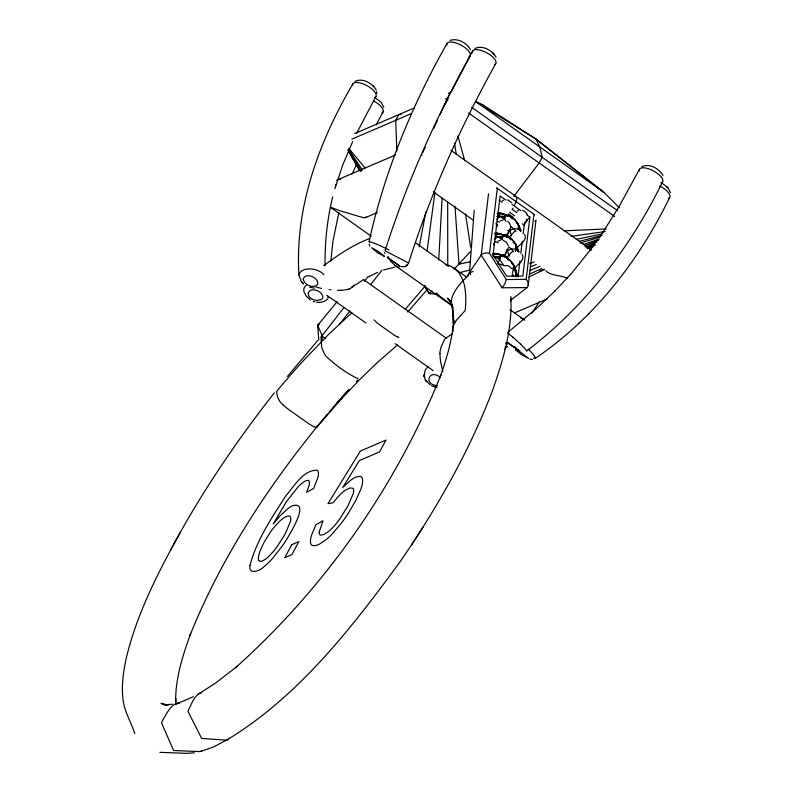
<?xml version="1.0" encoding="UTF-8"?>
<svg xmlns="http://www.w3.org/2000/svg" width="793" height="793" viewBox="0 0 793 793"><rect width="100%" height="100%" fill="white"/><g stroke="black" fill="none" stroke-linecap="round" stroke-linejoin="round"><path stroke-width="1.19" d="M510.811 296.483C512.684 329.065 502.792 361.33 492.076 391.782C468.782 452.278 436.477 509.027 399.712 562.296C350.912 628.859 298.049 697.007 226.501 740.166L201.68 738.452L188.04 711.49A3.251 2.696 60.4 0 1 188.258 710.548A94.734 78.457 60.4 0 1 189.041 708.754C191.975 703.252 194.087 696.274 199.955 693.221A8.673 7.187 60.4 0 1 201.63 692.844M512.367 276.261L512.387 273.922L513.705 275.944M453.031 323.613L452.783 310.846L452.902 312.164L451.564 305.067M515.747 276.777C517.888 263.97 505.419 253.294 493.296 253.463L492.919 253.859L496.448 253.859L494.406 253.304L493.761 253.998M317.507 425.345L316.635 427.229A10.914 2.775 39.6 0 1 316.258 427.298M438.737 259.995L442.088 198.191M447.391 100.542L447.52 98.064L450.563 92.385L448.313 93.356M440.046 353.519L439.986 354.808A20.241 7.058 -82.8 0 0 440.561 360.825M470.764 274.497L469.506 272.376L474.214 210.284M330.81 261.066L333.01 240.894L338.898 212.474M492.84 255.197L499.937 259.866L503.575 265.229L497.905 263.663L500.155 258.052L500.373 256.228L499.025 254.216L493.355 254.137M495.248 234.996L502.346 239.664L502.782 236.036L501.434 234.014L496.814 233.112L494.773 233.449M505.964 221.267L504.754 219.473L505.191 215.835L503.842 213.823L499.223 212.921L497.171 213.258M512.645 272.792L513.834 265.764L510.206 260.401L504.616 256.446L493.137 256.813M495.764 233.945C504.725 232.934 519.762 240.616 515.301 251.47M496.785 216.42L509.433 216.053L515.024 220.008L518.652 225.371L520.763 230.922L518.216 229.008C520.267 219.056 506.281 212.99 498.173 213.753M469.506 272.376L481.202 255.138L488.518 193.799M496.388 187.782A5.838 5.006 6.8 0 1 497.29 188.308L489.529 253.393L506.281 279.542L504.893 283.725L502.187 287.78L527.018 287.581L510.811 300.21M518.027 276.876L519.93 260.907M520.813 253.532L522.27 241.241M523.152 233.866L524.47 222.813L529.883 217.074L526.899 214.962M529.883 217.074L522.845 276.053L506.677 276.202L493.068 254.959L500.096 195.98L506.053 200.193M497.29 188.308L533.937 214.269L526.185 279.354L506.281 279.542M528.217 285.153L535.999 219.948M427.08 251.084L434.931 192.322M447.193 100.513L447.52 98.064L445.269 99.036M384.546 256.397L377.845 251.113L371.61 247.713L377.042 252.422L384.526 256.426M419.19 246.821L425.871 211.751M447.064 100.483L447.52 98.064L447.688 100.523M366.158 216.886L365.018 217.768L362.441 217.431M332.683 196.932C327.103 219.433 324.783 242.668 325.071 265.824M369.082 241.607C384.456 171.932 411.914 105.499 446.984 43.506M446.598 101.663L447.52 98.064L447.52 100.533M334.854 188.754L342.913 164.538L352.657 141.66M335.826 185.225L336.143 184.125M387.698 242.608L384.982 250.757L408.623 262.989C430.549 193.68 460.396 127.118 495.724 63.638M445.557 103.923L447.52 98.064L443.545 107.105M441.542 346.105L444.427 339.582M388.084 241.478C409.763 175.312 438.955 111.872 472.668 51.02M421.935 155.111L422.124 154.566M504.061 256.01L507.242 257.239L503.228 254.454L502.851 254.86L504.061 256.01L504.715 255.316L508.769 247.01L511.564 248.992L513.507 251.837M352.171 174.133L356.384 164.409M422.877 152.623L423.125 152.048M433.652 128.565L437.528 119.941M423.512 151.166L423.789 150.561M545.743 270.621C549.985 275.944 561.731 275.022 567.768 278.571M514.528 204.971C515.708 202.334 519.118 195.94 514.231 196.267M439.986 114.588L445.2 103.724M424.314 149.481L424.642 148.836M356.622 133.293L375.892 96.488M451.098 91.948L470.16 55.916M512.893 208.222L512.288 209.352M425.147 147.855L425.454 147.29M352.835 83.86C319.064 141.65 294.649 207.241 298.971 275.171M376.189 124.769L383.059 111.952M639.475 169.305L619.373 206.041L600.648 235.888M662.651 181.726C630.554 247.307 585.165 306.514 526.81 350.853M669.698 197.398C638.801 261.026 594.126 318.439 535.245 358.406M506.469 235.818L509.651 237.048L505.637 234.262L505.26 234.669L506.469 235.818L507.123 235.124L511.178 226.818L513.973 228.8L515.906 231.635M507.123 235.124L509.73 230.367L513.973 228.8L518.216 229.008M504.715 255.316L507.322 250.558L511.564 248.992L515.807 249.21L518.9 251.906L515.926 244.274L513.012 242.41M170.505 550.154L180.061 532.747C207.627 483.671 239.565 437.131 274.309 392.872M180.061 532.747C158.025 572.625 136.802 613.772 126.216 658.378C123.321 671.998 121.23 686.044 123.084 699.961C124.551 711.896 131.162 722.373 134.83 733.664M539.23 301.895L531.915 313.176M423.303 526.76L411.666 544.741M593.957 245.374L571.753 273.119L554.466 291.507L554.852 291.14L536.207 308.735L507.916 332.267M513.904 196.218L539.151 162.971L542.204 157.292L539.775 146.953L536.009 139.102L483.294 105.132L475.552 101.464L603.988 192.431L619.343 207.736M408.068 264.079L404.846 266.706L400.752 266.587M344.003 307.515L322.136 335.667L322.176 339.384M364.374 281.317L368.14 276.46M339.404 324.387L350.06 310.816M370.599 284.647L382.018 270.106M318.806 340.028L317.666 325.358L337.194 301.568M287.433 376.457L317.696 340.514M504.883 349.118L507.163 346.353M328.124 298.416C325.398 301.796 320.689 302.916 316.536 302.232M317.19 426.773L341.862 398.364L341.347 398.909L359.635 379.659L377.557 362.312L397.689 344.846M405.332 309.24L425.444 285.787M327.489 413.916C271.791 480.905 222.456 554.436 189.914 635.57L190.716 633.498C182.816 655.187 175.54 677.757 175.63 701.091L175.63 698.464L176.135 704.035M329.026 412.142L340.514 398.879M407.721 312.016L427.11 289.633M342.061 397.164L349.019 389.472L336.946 402.824L338.195 401.446M470.378 251.579L454.181 269.134M356.424 381.592L358.069 379.837M498.113 213.069L497.726 213.476L502.514 213.783M498.569 213.604L499.223 212.921L501.265 213.466M496.378 224.855L495.992 223.22M495.704 233.271L495.318 233.667L498.856 233.657L496.814 233.112L496.17 233.806M493.97 245.047L493.583 243.421M508.908 237.533L514.607 231.477M518.989 228.533L519.365 228.126L520.307 231.05L520.039 229.455M506.499 257.725L512.209 251.678M516.709 248.407C519.405 244.373 527.781 240.378 524.649 234.401M516.58 248.724L516.957 248.328L518.9 251.906M517.631 249.646L517.908 251.252M513.21 267.776L513.864 267.082L513.517 264.475L511.574 263.226M514.3 268.599C516.996 264.565 525.372 260.57 522.24 254.593M514.171 268.916L513.864 267.082M515.222 269.848L515.5 271.444L514.548 268.52M515.876 271.047L516.649 275.895L516.491 272.108L513.517 264.475M431.947 291.051L429.251 293.598L424.552 286.085M578.484 323.554L578.989 323.078M588.356 314.137L588.892 313.641M351.844 312.749L328.629 334.388L303.907 360.072A276.291 76.306 -54.7 0 0 276.539 391.554L277.491 396.728L279.483 400.911A10.914 2.775 39.6 0 0 279.988 401.615A9.08 2.31 39.6 0 0 282.903 404.727M496.814 219.195L500.284 216.43L504.972 217.659M494.406 239.397L497.885 236.621L507.024 236.245L512.615 240.2L516.243 245.572L518.354 251.123L516.025 247.386M323.851 265.576C338.066 254.959 353.014 244.839 369.697 238.534M227.66 739.889L227.898 739.72A3.251 2.696 60.4 0 0 228.473 739.036A94.734 78.457 60.4 0 0 228.78 738.471M502.445 200.956L503.684 200.104M500.254 220.989L503.099 219.859M517.244 211.116L518.473 210.274M497.845 241.181L500.69 240.061M351.487 287.433L363.055 279.979M179.545 703.163L177.682 703.133A8.673 7.92 75.5 0 0 175.858 703.56C169.405 706.841 166.5 714.136 162.852 720.004A94.734 86.536 75.5 0 0 161.851 721.888A3.251 2.974 75.5 0 0 161.534 722.869L173.608 750.505L199.866 751.605L201.392 751.1A3.251 2.974 75.5 0 0 201.868 750.644M446.746 337.531L452.397 333.774M197.982 694.361L215.577 683.08L237.236 666.289L235.471 667.805C324.813 587.722 396.084 486.456 440.829 375.109L439.937 377.557C446.588 358.882 452.297 339.652 453.834 319.807L453.606 322.751L452.872 306.415M474.838 48.561C482.501 44.686 492.265 50.425 496.101 57.255M641.706 166.748C649.368 162.882 659.132 168.612 662.978 175.441M355.006 81.401C362.669 77.536 372.432 83.275 376.269 90.095M227.006 739.859L213.684 746.897L201.125 751.288M368.547 276.856L377.577 272.376M528.792 277.025L544.315 269.541M587.554 248.705L595.315 244.968M193.462 696.69L175.868 704.184M529.506 274.1L541.887 268.45M586.899 247.902L594.78 244.313M445.656 338.314L445.23 338.581A8.307 2.25 -79.3 0 0 444.952 338.849M354.868 133.482L414.541 107.858M351.824 139.162L411.488 113.538M336.49 180.279L395.38 155.041M365.434 217.669L377.537 212.465M539.349 271.196L544.176 269.124M514.508 312.957L547.507 298.792M529.714 270.631L539.934 266.309M585.363 247.089L596.723 242.281M348.9 288.959L347.602 289.425A20.241 14.869 -14.1 0 1 340.703 290.198M450.057 40.433C457.759 37.747 466.7 42.931 470.477 49.632M530.507 266.765L536.276 264.535M584.689 245.751L598.517 240.388M529.665 263.524L534.313 261.888M583.133 244.67L599.409 238.931M337.679 179.813L340.693 179.049M383.594 269.937L394.706 267.231M580.07 243.104L600.123 237.077M459.742 272.643L469.307 270.135M579.356 241.33L602.085 235.382M469.872 261.859L458.988 264.158L454.994 206.329M576.342 239.367L601.748 234.004M503.961 265.695L508.075 265.685L512.09 268.768M504.992 347.175L507.064 346.819M571.089 236.403L605.208 231.526M532.47 359.437L529.902 359.249M473.153 271.464L471.072 272.177A5.848 5.234 0.1 0 0 470.09 272.99C463.053 281.346 453.556 289.068 451.336 300.19A10.438 9.347 0.1 0 0 451.693 302.777M510.791 239.942L508.918 237.186L506.856 237.365L508.918 237.186L509.82 238.227M172.368 704.224L165.618 704.759L168.483 704.799L162.555 704.105L166.084 705.175L160.989 703.262L163.913 704.769M194.374 752.775L186.851 753.35L159.869 752.339M401.149 114.47L398.77 114.628L395.727 120.308L396.827 151.017M507.5 230.456L509.721 230.357L511.693 235.937M564.041 230.832L606.07 228.969M340.673 290.347L337.441 290.297M495.546 236.621L502.564 237.85M437.429 385.666C422.59 384.694 429.538 367.912 440.472 377.617M314.424 288.107L309.686 287.314M436.487 294.243L429.251 293.598L425.831 287.096M331.008 289.792L330.483 289.732M445.2 264.664C457.71 266.289 464.381 279.334 465.263 290.783A276.291 76.306 -54.7 0 1 465.184 310.549L456.332 320.322L452.922 326.429A10.914 9.427 5.9 0 0 452.714 327.44A9.08 7.841 5.9 0 0 453.249 331.196M329.482 289.623L328.956 289.564M387.321 257.378L399.771 266.002L387.301 257.527M321.998 336.381L321.125 336.569A5.848 1.923 41.1 0 0 320.987 337.025L321.7 347.473L324.724 354.56A10.438 3.44 41.1 0 0 326.379 356.592C335.459 365.048 345.679 372.73 356.85 378.172A10.438 3.44 41.1 0 0 358.089 378.43M321.522 288.474L315.872 286.987M519.762 351.061L507.292 342.437L519.901 351.051M437.012 387.371L431.511 385.666M434.247 386.746L436.229 387.192M515.916 347.423L511.743 346.065M495.476 256.813L500.155 258.052M362.203 217.371L339.037 210.472L330.245 207.072M313.245 301.37L314.861 301.875M497.261 221.346L499.441 222.119M494.852 241.548L498.123 242.698M477.515 103.06L483.294 105.132M506.033 214.943L511.316 216.985L512.228 218.025M502.564 234.728L508.908 237.186M501.216 255.336L506.499 257.378L507.411 258.419M503.198 240.329L506.37 242.351L508.283 245.691M522.597 210.264L525.759 212.286L527.147 214.447M507.639 199.777L511.901 202.83M398.968 337.521L397.144 336.708M589.605 249.646L590.815 250.201M313.503 426.465L313.77 426.594A9.159 2.329 39.6 0 0 316.268 427.318M407.949 262.652L408.623 262.989M507.659 344.152L505.537 343.032M396.48 266.379L395.003 265.447L452.426 306.118M520.595 317.824L524.381 319.976M497.657 214.804L504.754 219.473M475.552 101.464L536.009 139.102L603.988 192.431L536.009 139.102M662.75 183.708L667.914 187.772L670.531 192.659M376.041 98.362L381.215 102.426L383.832 107.313M516.392 222.833L518.325 224.082L520.882 230.624M510.652 238.108L511.822 238.862M452.446 305.553L440.591 296.81A46.856 41.048 66.8 0 1 438.053 294.53L436.606 293.014M310.291 299.952L305.543 295.303M471.716 107.362L617.727 210.779M468.663 113.042L614.674 216.459M450.949 150.353L591.519 249.904M512.01 204.416L520.942 210.74M499.213 200.203L502.009 202.185M512.248 209.431L516.897 212.732M526.205 219.324L527.137 219.978A38.361 10.596 -54.7 0 1 524.203 225.172L522.329 223.854M509.582 212.266L514.548 215.775M508.372 213.961L513.021 217.262M433.246 191.797L473.193 220.087M453.378 267.766L466.661 277.173M415.344 242.628L448.61 266.19M510.097 309.736L524.203 319.738M330.909 207.627L371.233 236.185M363.244 279.384L446.667 338.472M326.716 295.244L365.89 322.989M395.013 343.617L433.176 370.648M430.103 384.833L425.335 379.797L423.977 374.583L424.235 376.962L424.067 375.535M394.973 265.417L390.602 261.145L388.223 257.279M513.408 269.402L516.491 272.108M509.374 334.368L511.138 335.746A12.51 0.843 42.1 0 1 513.041 337.322M513.021 337.312L514.379 338.472M507.728 221.217L509.612 223.21L510.801 226.748M668.003 187.891L666.516 186.414M494.029 54.142L492.542 52.665M374.197 86.982L372.71 85.505M449.334 300.061L447.43 298.148L451.039 301.796L448.065 298.515L450.91 303.273M582.805 175.61L587.137 180.001M301.687 282.04L303.501 283.914L300.547 280.405M374.058 319.876L375.505 321.383A46.856 41.048 66.8 0 0 378.043 323.673L394.22 335.132A46.866 41.048 66.8 0 0 397.144 336.718M496.755 224.449L497.717 225.608M348.652 148.222L365.127 168.086M511.326 216.995L512.575 218.828M506.509 257.388L508.382 260.144M348.751 149.699L362.5 170.138M348.742 149.758L350.109 151.82M481.202 255.138L502.147 287.819M518.434 227.194L520.763 230.922M513.616 267.578L515.946 271.315L517.125 276.271L517.026 275.498M361.271 171.07L348.434 149.946L354.818 160.563M360.597 171.328L348.256 150.006L359.943 170.416M359.695 170.604L348.186 150.105L359.744 170.376M348.177 150.085L359.685 170.545M424.473 285.777L426.971 290.397M452.159 303.997L452.456 304.591M369.845 246.177L369.072 244.204M317.666 325.358L322.136 335.667A5.739 1.893 15.3 0 0 325.616 338.224M388.173 257.15L387.955 256.476M507.322 250.558L509.284 256.139M457.928 135.99L464.767 160.88M442.801 371.511L440.462 361.013M454.528 143.246L456.233 154.229M465.511 214.06L470.626 247.019M511.267 298.455L510.97 300.438A5.848 5.234 0.1 0 1 510.305 301.479M518.325 224.082L518.672 226.689M515.926 244.274L516.263 246.891M376.695 91.72L376.754 93.356M384.694 252.6L384.764 253.562M447.668 201.729L447.758 265.903M424.681 374.425A12.51 9.139 29.3 0 1 424.612 372.898L425.068 370.569A13.303 9.665 30.4 0 1 428.597 366.703M528.207 349.089A13.273 2.121 42.3 0 1 533.58 358.02M659.756 186.058A13.144 5.204 28.2 0 1 668.42 198.419M507.877 333.377A13.303 1.061 42.6 0 1 509.512 334.507M520.704 344.162A13.213 1.071 43 0 1 526.602 351.061M514.459 338.581A13.759 0.833 42.1 0 1 520.495 344.043M639.267 170.901A13.144 5.204 28.2 0 1 654.096 171.248A13.144 5.204 28.2 0 1 660.817 183.014M472.43 52.883A13.144 5.204 28.2 0 1 486.624 52.725A13.144 5.204 28.2 0 1 494.455 64.659M369.597 242.222A13.273 0.952 24.6 0 1 374.901 243.491A13.273 0.952 24.6 0 1 389.076 250.023M446.836 45.409A13.144 5.204 28.2 0 1 460.743 44.983A13.144 5.204 28.2 0 1 468.941 56.987M300.884 279.463A13.273 7.781 11 0 1 305.929 269.253A13.273 7.781 11 0 1 323.871 274.774M352.518 85.119A13.144 5.204 28.2 0 1 367.367 85.882A13.144 5.204 28.2 0 1 374.613 97.499M328.58 296.542A13.303 8.604 9.2 0 1 327.727 297.345M305.483 294.461A13.213 8.515 8.8 0 1 306.326 285.143M373.354 100.86A13.144 5.204 28.2 0 1 381.839 113.022M258.696 560.264A23.621 6.522 -54.7 0 0 263.296 560.522L265.665 559.065A20.321 5.61 -54.7 0 0 268.936 556.28L273.347 551.522A23.75 6.562 -54.7 0 0 276.42 547.646L283.775 536.256A46.886 12.946 -54.7 0 0 285.847 532.45L290.357 521.695A22.491 6.215 -54.7 0 0 290.734 519.663A23.116 6.384 -54.7 0 0 290.753 518.037L290.674 517.601A21.034 5.809 -54.7 0 0 289.445 516.035L287.353 516.144A29.539 8.158 -54.7 0 0 285.688 516.818L283.26 518.275A22.65 6.255 -54.7 0 0 279.225 521.685L274.705 526.542A23.334 6.443 -54.7 0 0 270.235 532.331L264.178 542.194A33.95 9.377 -54.7 0 0 259.311 553.375L258.508 556.676A23.185 6.403 -54.7 0 0 258.716 560.245M439.837 353.559A11.181 3.935 -82.5 0 1 441.503 345.996M353.926 285.054A11.181 8.247 -14.3 0 1 349.029 289.158M399.166 267.043A20.241 9.784 -63.3 0 1 396.53 266.299M317.527 325.318A6.076 1.963 18 0 1 319.202 324.327M313.572 426.584A28.033 7.127 39.6 0 1 306.693 422.243L290.248 410.645A27.497 6.988 39.6 0 1 282.843 404.767M535.225 220.979A5.838 5.006 6.8 0 1 534.918 221.336M533.937 214.269A5.838 5.006 6.8 0 1 534.71 214.923M526.096 279.453A6.076 5.462 50.8 0 1 527.127 287.681M468.257 276.023A5.739 3.866 -20.5 0 1 469.565 272.405M481.093 255.078A6.076 4.252 -18.4 0 1 489.43 253.492M515.757 273.129A17.525 7.633 43.3 0 1 516.094 274.269M493.077 253.651A17.525 7.633 43.3 0 1 496.448 254.028M515.163 270.106A17.525 7.633 43.3 0 1 516.818 276.598M506.37 249.845A10.715 4.669 43.3 0 1 507.034 250.677M507.748 258.498A17.525 7.633 43.3 0 1 502.693 255.247M495.001 233.975A17.525 7.633 43.3 0 1 498.371 234.341M508.234 257.983A17.525 7.633 43.3 0 1 503.178 254.731M495.486 233.459A17.525 7.633 43.3 0 1 498.856 233.836M517.571 249.904A17.525 7.633 43.3 0 1 518.176 251.193M511.465 238.921A17.525 7.633 43.3 0 1 505.101 235.055M497.399 213.773A17.525 7.633 43.3 0 1 499.57 213.882M509.334 237.077A17.525 7.633 43.3 0 1 505.587 234.54M497.409 225.936A17.525 7.633 43.3 0 1 496.537 224.578M497.885 213.258A17.525 7.633 43.3 0 1 501.255 213.634M519.98 229.712A17.525 7.633 43.3 0 1 520.585 231.001M509.294 214.625A20.965 5.789 -54.7 0 1 508.531 215.865M303.253 278.918C303.808 284.796 313.592 289.286 317.656 284.3C319.123 277.619 305.741 271.92 303.253 278.918M249.944 565.498C248.338 575.391 260.074 570.99 263.881 566.757A34.803 9.615 -54.7 0 0 268.242 562.911A33.762 9.328 -54.7 0 0 272.822 558.123L282.258 546.05A45.3 12.51 -54.7 0 0 286.719 539.349C289.643 534.195 310.935 500.274 292.211 505.845A34.882 9.635 -54.7 0 0 287.928 508.6L280.306 515.569L273.238 523.915L286.412 501.701L298.376 486.505A22.343 6.166 -54.7 0 1 304.978 481.242A24.642 6.8 -54.7 0 1 306.247 480.687L307.833 480.37A19.002 5.244 -54.7 0 1 309.27 481.232L309.389 484.682L306.613 492.344L313.721 488.379L318.043 477.079A30.223 8.346 -54.7 0 0 318.429 472.658A30.322 8.376 -54.7 0 0 317.2 470.17C302.906 470.011 294.054 486.535 285.639 496.111C271.652 517.898 256.536 540.221 249.944 565.498M308.269 293.36C308.18 303.441 330.423 302.163 320.065 292.27C317.061 289.623 309.379 288.028 308.269 293.36M319.183 532.053L319.232 533.402A20.975 5.789 -54.7 0 0 320.451 535.106L323.663 534.611L328.421 531.607A22.898 6.324 -54.7 0 0 332.208 528.108L335.469 524.5A26.219 7.246 -54.7 0 0 339.592 519.256L348.008 505.746L353.252 493.494A23.106 6.384 -54.7 0 0 353.648 490.272A21.837 6.027 -54.7 0 0 352.964 488.329L350.209 487.883L345.312 490.243A22.858 6.314 -54.7 0 0 341.02 493.811A26.635 7.355 -54.7 0 0 333.149 502.772L327.955 503.644L360.399 451.048L385.973 440.065L379.629 451.881L359.348 460.594L342.794 487.457L350.06 480.786A34.823 9.615 -54.7 0 1 355.918 477.079L360.052 476.276A33.227 9.179 -54.7 0 1 362.014 477.703L362.54 479.487A39.799 10.993 -54.7 0 1 362.589 481.956L362.49 482.897A36.151 9.982 -54.7 0 1 361.122 488.458L355.928 500.244L348.345 513.279A42.891 11.845 -54.7 0 1 340.802 523.895L331.593 534.601A35.199 9.724 -54.7 0 1 326.448 539.389L319.361 544.157A53.567 14.799 -54.7 0 1 316.556 545.306L313.79 545.782L311.857 545.178A34.109 9.417 -54.7 0 1 310.499 542.263A35.576 9.823 -54.7 0 1 310.459 540.796A33.881 9.357 -54.7 0 1 311.57 535.146L315.892 524.758L322.999 520.793L319.183 532.053M515.668 349.832L521.556 354.749L528.653 358.466L522.091 353.272L515.708 349.772M291.755 544.672L284.786 557.677L291.903 554.614L298.882 541.619L291.755 544.672M407.215 265.14L406.185 266.012L407.265 265.12M426.594 381.651L425.335 379.797L426.594 381.651"/></g></svg>
